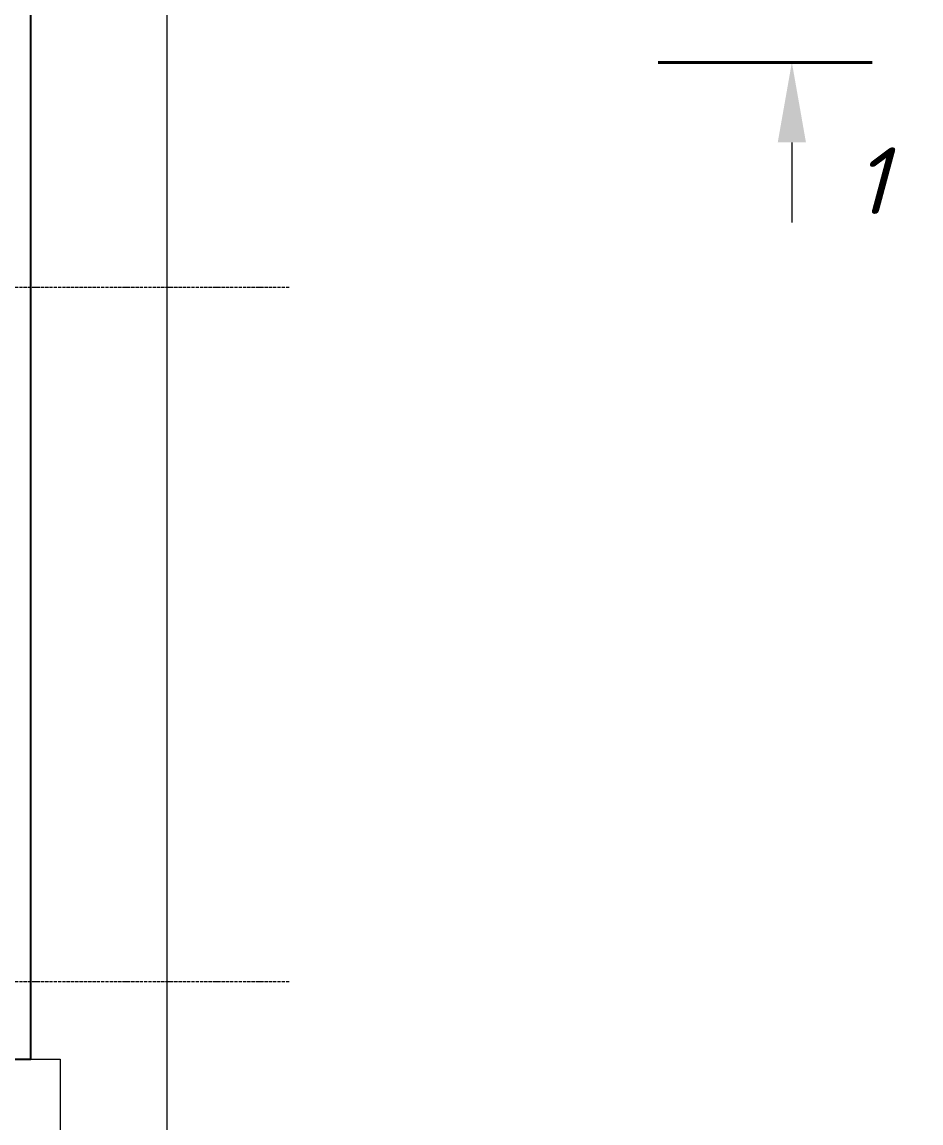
# Model space of a CAD drawing. Header units: millimetres. Extents: x -5016 to 23572, y 233981 to 377995.
# Drawn here: x 20207 to 23572, y 305770 to 309893 of the extents above; entities that cross this region are included whole.
import ezdxf

# ---------------------------------------------------------------- set-up
doc = ezdxf.new("R2010")
doc.units = ezdxf.units.MM
doc.linetypes.add('Осевая 12-2-2', pattern=[16, 12, -2, 0, -2])
doc.linetypes.add('Пунктир 2-1_5', pattern=[3.5, 2, -1.5])
for name, color, linetype, lineweight in [('A-FLOR', 9, 'Continuous', 13), ('A-WALL', 8, 'Continuous', 13), ('G-ANNO-SYMB', 8, 'Continuous', 13), ('S-GRID', 8, 'Continuous', 13), ('АР_подложка', 8, 'Continuous', 13)]:
    doc.layers.add(name, color=color, linetype=linetype, lineweight=lineweight)
doc.styles.add('ISOCPEUR_I', font='isocpeui.ttf', dxfattribs={"height": 250})

# ---------------------------------------------------------------- blocks, each defined once
blk = doc.blocks.new('Разрез - Номер сзади-3578-Этаж 2 - План кровли')
at = {"layer": 'G-ANNO-SYMB'}
blk.add_hatch(color=256, dxfattribs=at).paths.add_polyline_path([(2.471, -3), (3, 0), (3.529, -3)])
at = {"layer": 'G-ANNO-SYMB', "lineweight": 40}
blk.add_line((0, 0), (8, 0), dxfattribs=at)
at = {"layer": 'G-ANNO-SYMB'}
blk.add_line((3, -3), (3, -6), dxfattribs=at)
blk = doc.blocks.new('АР_k2roof1')
at = {"layer": 'A-FLOR'}
for p, q in [((22918.2, 3122.6), (22918.2, 20922.6)), ((22408.2, 10682.6), (22518.2, 10682.6)), ((22518.2, 10682.6), (22518.2, 3522.6))]:
    blk.add_line(p, q, dxfattribs=at)
at = {"layer": 'A-WALL', "lineweight": 25}
for p, q in [((22408.2, 10682.6), (22408.2, 20412.6)), ((21928.2, 10682.6), (22408.2, 10682.6))]:
    blk.add_line(p, q, dxfattribs=at)
at = {"layer": 'G-ANNO-SYMB', "linetype": 'Пунктир 2-1_5'}
blk.add_line((25255.9, 14415.3), (25556.9, 14415.3), dxfattribs=at)
at = {"layer": 'S-GRID', "color": 251, "linetype": 'Осевая 12-2-2', "true_color": 0x646464}
for p, q in [((23375.6, 13572.6), (-1176.1, 13572.6)), ((23375.6, 10972.6), (-1176.1, 10972.6))]:
    blk.add_line(p, q, dxfattribs=at)
at = {"layer": 'G-ANNO-SYMB', "extrusion": (0, 0, -1), "xscale": 99.99999999999993, "yscale": 99.99999999999993, "zscale": 99.99999999999993}
blk.add_blockref('Разрез - Номер сзади-3578-Этаж 2 - План кровли', (-25556.9, 14415.3), dxfattribs=at)
at = {"layer": 'G-ANNO-SYMB', "insert": (25490.2, 14097.1), "char_height": 250, "width": 160.337, "attachment_point": 1, "style": 'ISOCPEUR_I', "bg_fill": 3, "box_fill_scale": 0, "bg_fill_color": 256, "bg_fill_true_color": 3254780160, "bg_fill_transparency": 256}
blk.add_mtext('\\fISOCPEUR|b0|i1|c204|p34|;1', dxfattribs=at)

msp = doc.modelspace()

# ---------------------------------------------------------------- block references
at = {"layer": 'АР_подложка'}
msp.add_blockref('АР_k2roof1', (-2168, 295327), dxfattribs=at)

doc.saveas('drawing.dxf')
